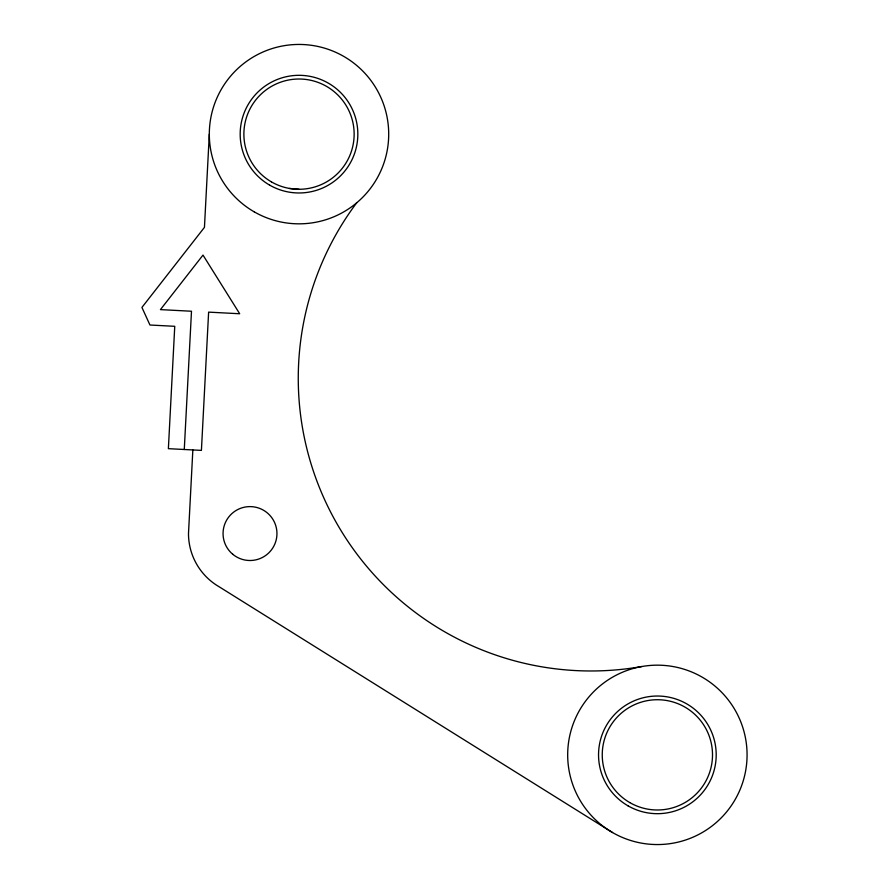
<?xml version="1.0" encoding="UTF-8"?>
<svg xmlns="http://www.w3.org/2000/svg" width="889" height="889" viewBox="0 0 889 889"><rect width="100%" height="100%" fill="white"/><g stroke="black" fill="none" stroke-linecap="round" stroke-linejoin="round"><path stroke-width="1.33" d="M184.279 449.49L191.491 311.239L160.431 309.616L203.003 255.087L239.686 313.75L208.626 312.128L201.414 450.39L168.377 448.667L174.755 326.307L149.952 325.018L141.929 307.427L204.448 227.362L209.315 134.139M192.846 449.945L188.49 533.556A61.519 61.519 0 0 0 219.239 586.829L612.532 832.537A89.689 89.689 0 0 0 747.071 754.861A89.689 89.689 0 0 0 612.532 677.185A89.689 89.689 0 0 0 612.532 832.537M289.436 188.435L299.004 189.279M641.802 666.528A292.703 292.703 0 0 1 356.656 202.848M627.967 805.801A58.818 58.818 0 0 0 716.201 754.861A58.818 58.818 0 0 0 627.967 703.91A58.818 58.818 0 0 0 627.967 805.801M269.6 185.09A58.818 58.818 0 0 0 357.834 134.139A58.818 58.818 0 0 0 269.6 83.199A58.818 58.818 0 0 0 269.6 185.09M254.165 211.815A89.689 89.689 0 0 0 388.704 134.139A89.689 89.689 0 0 0 254.165 56.463A89.689 89.689 0 0 0 254.165 211.815M232.674 554.203A26.959 26.959 0 0 0 276.546 538.234A26.959 26.959 0 0 0 240.786 508.23A26.959 26.959 0 0 0 232.674 554.203M629.812 802.6A55.129 55.129 0 0 0 712.511 754.861A55.129 55.129 0 0 0 629.812 707.111A55.129 55.129 0 0 0 629.812 802.6M271.445 181.889A55.129 55.129 0 0 0 354.144 134.139A55.129 55.129 0 0 0 271.445 86.4A55.129 55.129 0 0 0 271.445 181.889"/></g></svg>
